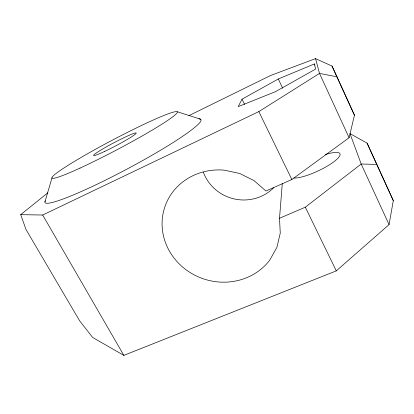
<?xml version="1.0" encoding="UTF-8"?>
<svg xmlns="http://www.w3.org/2000/svg" width="414" height="414" viewBox="0 0 414 414"><rect width="100%" height="100%" fill="white"/><g stroke="black" fill="none" stroke-linecap="round" stroke-linejoin="round"><path stroke-width="0.62" d="M188.934 115.625L270.508 75.539L315.546 58.628L332.033 66.08L354.456 115.206L349.095 137.743L291.854 179.51L265.948 190.999L254.015 180.597L239.706 173.471L224.083 170.133A59.585 55.719 18.9 0 0 168.136 248.7A59.585 55.719 18.9 0 0 269.768 260.101L276.899 247.401L280.252 233.134L279.512 218.276L282.286 183.619M389.062 224.6L393.3 200.604L367.089 143.146L349.975 133.608L361.189 164.022L389.062 224.6L336.287 270.88L123.864 355.372L92.669 337.467L79.586 320.762L26.025 229.547L20.7 214.654L47.879 192.774M44.971 201.711L52.06 177.694M242.019 99.205L238.179 106.626L275.481 91.67L315.603 69.086L314.407 63.937L278.296 78.981L242.019 99.205L244.555 104.385M279.512 218.276L305.32 207.191L361.189 164.022L376.833 164.394M20.7 214.654L42.678 215.026L258.833 111.599L319.499 73.413L337.001 76.823M177.233 111.723L200.738 119.268M42.678 215.026L123.864 355.372M258.833 111.599L291.854 179.51M305.32 207.191L336.287 270.88M278.296 78.981L282.684 88.234M354.456 115.206L332.033 66.08M349.095 137.743L319.499 73.413L315.546 58.628M314.407 63.937L314.94 65.101M393.3 200.604L367.089 143.146M273.654 187.801A42.414 41.105 14.9 0 1 203.326 172.193M325.461 154.536A27.101 6.293 -25.1 0 1 333.694 161.895A27.101 6.293 -25.1 0 1 293.914 178.036M199.03 118.88A88.306 8.953 -28 0 1 128.842 168.1A88.306 8.953 -28 0 1 45.25 200.899M104.25 151.602A24.074 1.801 -27.8 0 0 136.232 133.075A24.074 1.801 -27.8 0 0 104.292 148.052A24.074 1.801 -27.8 0 0 104.25 151.602M79.985 168.12A70.804 5.32 -27.8 0 0 177.244 112.504A70.804 5.32 -27.8 0 0 86.919 154.091A70.804 5.32 -27.8 0 0 79.985 168.12"/></g></svg>
